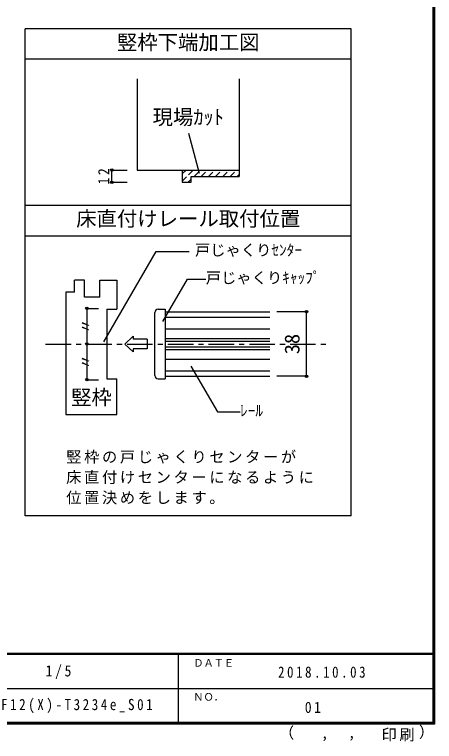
# Model space of a CAD drawing. Units: millimetres at full size, sheet at 1:5, with parts at other scales. Extents: x -973 to 977, y -718 to 696.
# Drawn here: x 564 to 977, y -718 to -5 of the extents above; entities that cross this region are included whole.
import ezdxf
from ezdxf.enums import TextEntityAlignment as Align

# ---------------------------------------------------------------- set-up
doc = ezdxf.new("R2010")
doc.units = ezdxf.units.MM
doc.header["$LTSCALE"] = 5
doc.header["$PDMODE"] = 32
doc.header["$PDSIZE"] = 2.5
doc.linetypes.add('CHAIN1', pattern=[8, 5, -1, 1, -1])
doc.linetypes.add('DASHED1', pattern=[1.8, 1.2, -0.6])
for name, color, linetype in [('0-4_枠', 3, 'Continuous'), ('0-A_文字', 3, 'Continuous'), ('0-B_寸法', 7, 'Continuous'), ('0-C_ハッチ', 4, 'DASHED1'), ('2-1_通り芯', 4, 'CHAIN1'), ('2-4_枠', 3, 'Continuous'), ('2-7_金物', 4, 'Continuous'), ('2-A_寸法', 7, 'Continuous'), ('2-B_ﾊｯﾁ', 4, 'Continuous'), ('F-1_枠', 6, 'Continuous'), ('F-A_文字', 7, 'Continuous')]:
    doc.layers.add(name, color=color, linetype=linetype)
doc.styles.add('ＭＳ ゴシック', font='')
doc.styles.get('ＭＳ ゴシック').set_extended_font_data('MS Gothic')

msp = doc.modelspace()

# ---------------------------------------------------------------- linework, layer by layer
at = {"layer": '0-4_枠'}
for p, q in [((784.986, -67.694), (784.986, -163.491)), ((728.986, -157.191), (728.986, -169.191)), ((737.986, -169.191), (737.986, -163.491)), ((737.986, -163.491), (784.986, -163.491)), ((728.986, -169.191), (737.986, -169.191))]:
    msp.add_line(p, q, dxfattribs=at)
msp.add_lwpolyline([(684.986, -67.694), (684.986, -157.191), (784.986, -157.191)], dxfattribs=at)
at = {"layer": '0-A_文字'}
for p, q in [((574.986, -496.5), (574.986, -18.5)), ((894.986, -18.5), (574.986, -18.5)), ((894.986, -496.5), (894.986, -18.5)), ((894.986, -48.5), (574.986, -48.5)), ((574.986, -191.604), (894.986, -191.604)), ((574.986, -221.604), (894.986, -221.604)), ((894.986, -496.5), (574.986, -496.5))]:
    msp.add_line(p, q, dxfattribs=at)
at = {"layer": '0-A_文字', "color": 7}
msp.add_line((735.235, -121.107), (745.686, -160.111), dxfattribs=at)
at = {"layer": '0-B_寸法', "color": 4}
for p, q in [((659.986, -169.191), (659.986, -157.191)), ((659.986, -157.191), (674.986, -157.191)), ((659.986, -169.191), (674.986, -169.191))]:
    msp.add_line(p, q, dxfattribs=at)
at = {"layer": '0-B_寸法'}
for p in [(659.986, -157.191), (659.986, -169.191)]:
    msp.add_point(p, dxfattribs=at)
at = {"layer": '0-C_ハッチ'}
for p, q in [((728.986, -161.036), (732.831, -157.191)), ((728.986, -168.107), (739.902, -157.191)), ((740.673, -163.491), (746.973, -157.191)), ((747.744, -163.491), (754.044, -157.191)), ((754.815, -163.491), (761.115, -157.191)), ((761.886, -163.491), (768.186, -157.191)), ((768.957, -163.491), (775.257, -157.191)), ((776.028, -163.491), (782.328, -157.191)), ((783.1, -163.491), (784.986, -161.605)), ((734.973, -169.191), (737.986, -166.178))]:
    msp.add_line(p, q, dxfattribs=at)
at = {"layer": '2-1_通り芯'}
msp.add_line((594.986, -327.862), (874.986, -327.862), dxfattribs=at)
at = {"layer": '2-4_枠'}
for p, q in [((623.32, -277.028), (623.32, -265.362)), ((633.32, -265.362), (623.32, -265.362)), ((633.32, -282.028), (633.32, -265.362)), ((648.32, -282.028), (648.32, -265.362)), ((623.32, -277.028), (614.986, -277.028)), ((614.986, -277.028), (614.986, -397.028)), ((648.32, -282.028), (633.32, -282.028)), ((654.986, -293.695), (664.986, -293.695)), ((664.986, -397.028), (664.986, -362.028)), ((614.986, -397.028), (664.986, -397.028))]:
    msp.add_line(p, q, dxfattribs=at)
for points in [[(648.32, -265.362), (664.986, -265.362), (664.986, -293.695)], [(654.986, -293.695), (654.986, -362.028), (664.986, -362.028)]]:
    msp.add_lwpolyline(points, dxfattribs=at)
at = {"layer": '2-7_金物'}
for p, q in [((702.188, -358.695), (702.188, -297.028)), ((705.521, -293.695), (712.188, -293.695)), ((712.188, -293.695), (712.188, -362.028)), ((712.188, -301.414), (814.953, -301.414)), ((712.188, -312.862), (814.953, -312.862)), ((672.673, -327.862), (680.956, -320.269)), ((680.956, -320.269), (680.956, -323.03)), ((672.673, -327.862), (680.956, -335.454)), ((694.53, -323.03), (680.956, -323.03)), ((694.53, -323.03), (694.53, -332.693)), ((712.188, -322.481), (814.953, -322.481)), ((680.956, -332.693), (680.956, -335.454)), ((694.53, -332.693), (680.956, -332.693)), ((712.188, -333.243), (814.953, -333.243)), ((712.188, -342.862), (814.953, -342.862)), ((712.188, -354.309), (814.953, -354.309)), ((705.521, -362.028), (712.188, -362.028))]:
    msp.add_line(p, q, dxfattribs=at)
at = {"layer": '2-7_金物', "color": 7}
for p, q in [((712.188, -296.195), (712.188, -359.528)), ((712.188, -296.195), (814.953, -296.195)), ((712.188, -325.195), (814.953, -325.195)), ((712.188, -330.528), (814.953, -330.528)), ((712.188, -359.528), (814.953, -359.528))]:
    msp.add_line(p, q, dxfattribs=at)
at = {"layer": '2-7_金物'}
for centre, start, end in [((705.521, -297.028), 90, 180), ((705.521, -358.695), 180, 270)]:
    msp.add_arc(centre, 3.333, start, end, dxfattribs=at)
at = {"layer": '2-A_寸法'}
for p, q in [((652.287, -325.727), (703.536, -236.961)), ((703.536, -236.961), (735.882, -236.961)), ((710.005, -305.839), (734.091, -264.121)), ((734.091, -264.121), (752.223, -264.121)), ((737.683, -349.633), (763.59, -394.506)), ((763.59, -394.506), (785.825, -394.506))]:
    msp.add_line(p, q, dxfattribs=at)
msp.add_point((635.543, -327.862), dxfattribs=at)
at = {"layer": '2-B_ﾊｯﾁ'}
for p, q in [((635.543, -292.862), (646.932, -292.862)), ((635.543, -292.862), (635.543, -362.862)), ((851.087, -296.195), (822.022, -296.195)), ((851.087, -359.528), (851.087, -296.195)), ((635.543, -362.862), (646.932, -362.862)), ((851.087, -359.528), (822.022, -359.528))]:
    msp.add_line(p, q, dxfattribs=at)
at = {"layer": '2-B_ﾊｯﾁ', "color": 7}
for p in [(635.543, -292.862), (851.087, -296.195), (635.543, -362.862), (851.087, -359.528)]:
    msp.add_point(p, dxfattribs=at)
at = {"layer": 'F-1_枠'}
for p, q in [((974.986, 695.833), (974.986, -700.833)), ((975.82, 695.833), (975.82, -700.833)), ((976.653, 695.833), (976.653, -700.833)), ((976.653, -631.667), (-973.347, -631.667)), ((976.653, -632.5), (-973.347, -632.5)), ((724.986, -632.5), (724.986, -699.167)), ((1.653, -665.833), (974.986, -665.834)), ((976.653, -699.167), (-973.347, -699.167)), ((976.653, -700), (-973.347, -700)), ((976.653, -700.833), (-973.347, -700.833))]:
    msp.add_line(p, q, dxfattribs=at)

# ---------------------------------------------------------------- texts
at = {"layer": '0-A_文字', "color": 7, "style": 'ＭＳ ゴシック'}
for s, p in [('竪枠下端加工図', (664.986, -43.5)), ('現場ｶｯﾄ', (699.986, -116.934)), ('床直付けレール取付位置', (624.986, -216.604))]:
    msp.add_text(s, height=14.66, dxfattribs=at).set_placement(p, align=Align.BOTTOM_LEFT)
at = {"layer": '0-B_寸法', "insert": (657.486, -171.316), "char_height": 11, "attachment_point": 7, "rotation": 90, "style": 'ＭＳ ゴシック'}
msp.add_mtext('\\T1.36;\\W0.9;12', dxfattribs=at)
at = {"layer": '2-A_寸法', "style": 'ＭＳ ゴシック'}
for s, height, p in [('戸じゃくりｾﾝﾀｰ', 11, (741.583, -244.461)), ('戸じゃくりｷｬｯﾌﾟ', 11, (752.223, -271.621)), ('竪枠', 14.66, (619.986, -391.874)), ('ﾚｰﾙ', 11, (785.825, -402.006))]:
    msp.add_text(s, height=height, dxfattribs=at).set_placement(p, align=Align.BOTTOM_LEFT)
for p in [(643.043, -317.862), (643.043, -352.862)]:
    msp.add_text('〃', height=11, rotation=90, dxfattribs=at).set_placement(p, align=Align.BOTTOM_LEFT)
at = {"layer": '2-A_寸法', "char_height": 11, "attachment_point": 7, "style": 'ＭＳ ゴシック'}
for s, insert in [('\\T1.17;竪枠の戸じゃくりセンターが', (615.2, -445.308)), ('\\T1.17;床直付けセンターになるように', (615.2, -465.308)), ('\\T1.17;位置決めをします。', (615.2, -485.308))]:
    msp.add_mtext(s, dxfattribs=dict(at, insert=insert))
at = {"layer": '2-B_ﾊｯﾁ', "color": 7, "style": 'ＭＳ ゴシック'}
msp.add_text('38', height=14.66, rotation=90, dxfattribs=at).set_placement((848.587, -337.862), align=Align.BOTTOM_LEFT)
at = {"layer": 'F-A_文字', "style": 'ＭＳ ゴシック'}
for s, height, p in [('ＤＡＴＥ', 7.331, (739.986, -646.667)), ('ＮＯ．', 7.331, (739.986, -680.001)), ('（', 11, (823.992, -718.052)), ('）', 11, (961.387, -717.355)), (',', 11, (865.199, -718.052)), (',', 11, (891.686, -717.588))]:
    msp.add_text(s, height=height, dxfattribs=at).set_placement(p, align=Align.BOTTOM_LEFT)
at = {"layer": 'F-A_文字', "char_height": 11, "attachment_point": 7, "style": 'ＭＳ ゴシック'}
for s, insert in [('\\T1.38;\\W0.9;1/5', (594.986, -656.667)), ('\\T1.39;\\W0.85;2018.10.03', (823.111, -655.417)), ('\\T1.4;\\W0.85;F12(X)-T3234e_S01', (551.236, -690.001)), ('\\T1.36;\\W0.9;01', (849.361, -690.001)), ('\\T1.17;印刷', (924.678, -717.82))]:
    msp.add_mtext(s, dxfattribs=dict(at, insert=insert))

doc.saveas('drawing.dxf')
